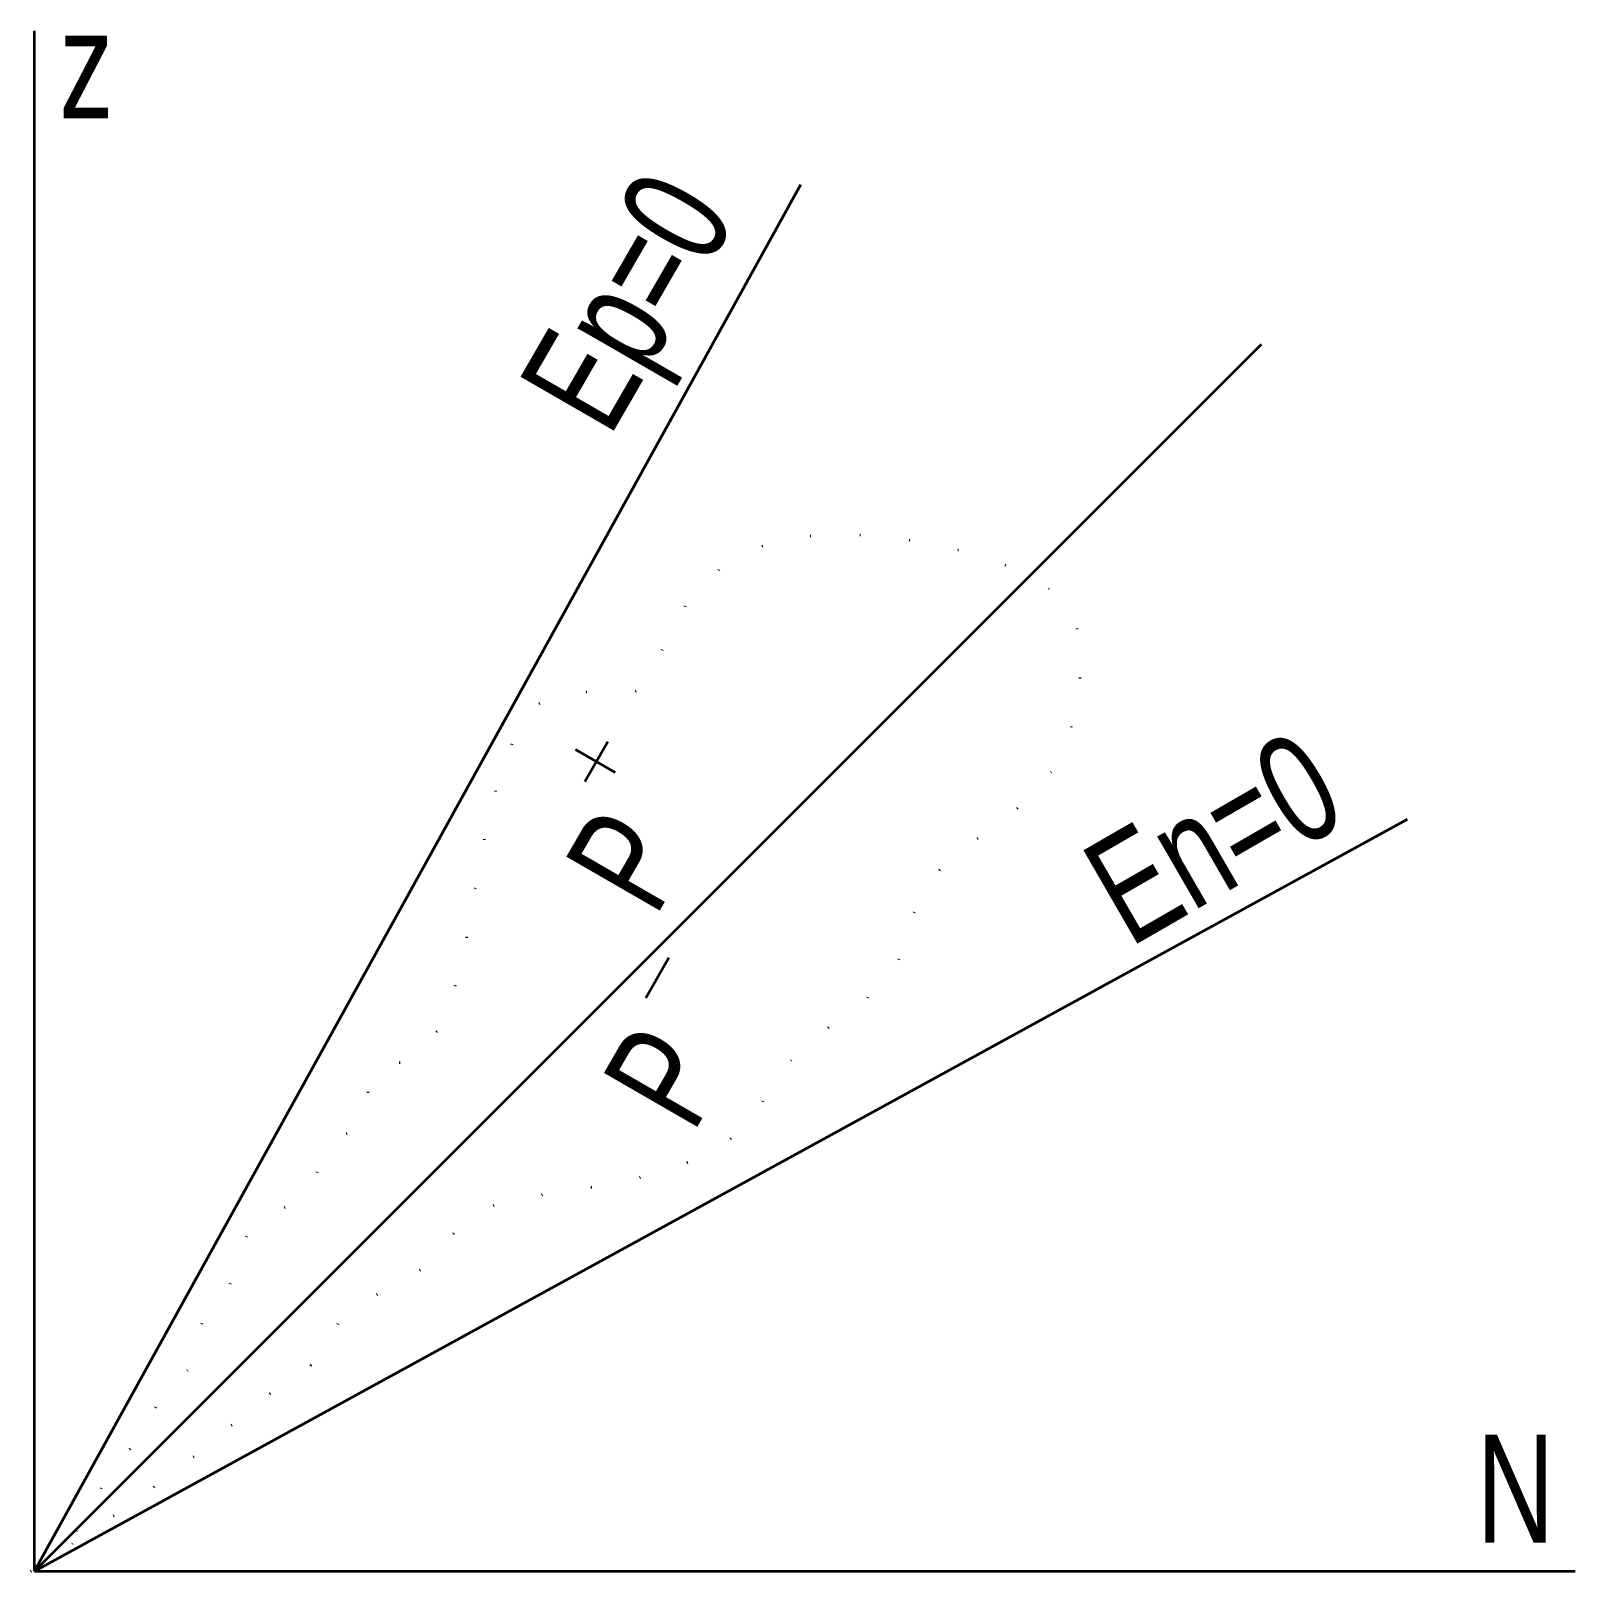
# Model space of a CAD drawing. Header units: millimetres. Extents: x 0 to 200, y 0 to 200.
import ezdxf

# ---------------------------------------------------------------- set-up
doc = ezdxf.new("R2010")
doc.units = ezdxf.units.MM
doc.linetypes.add('DOT', pattern=[6.35, 0, -6.35])
doc.layers.get('0').update_dxf_attribs({"linetype": 'CONTINUOUS', "lineweight": 0})
doc.styles.get("Standard").update_dxf_attribs({"font": 'txt', "width": 0.75})

msp = doc.modelspace()

# ---------------------------------------------------------------- linework, layer by layer
at = {"color": 7, "lineweight": 35}
for p, q in [((0, 0), (0, 200)), ((0, 0), (99.49, 180.05)), ((0, 0), (159.3, 159.3)), ((75.39, 103.68), (70.2, 106.68)), ((71.41, 102.54), (74.41, 107.74)), ((0, 0), (178.22, 97.66)), ((79.35, 74.46), (82.35, 79.66)), ((0, 0), (200, 0))]:
    msp.add_line(p, q, dxfattribs=at)
at = {"color": 7, "linetype": 'DOT', "lineweight": 35}
msp.add_open_spline([(-0.49, 0), (20.51, 13.67), (28.81, 22.95), (38.57, 27.34), (38.57, 34.18), (52.25, 38.57), (55.66, 48.34), (73.73, 49.32), (93.26, 55.18), (96.68, 67.87), (114.26, 76.66), (112.79, 90.33), (132.81, 100.59), (136.23, 115.23), (136.23, 130.37), (94.24, 138.18), (81.05, 122.07), (79.59, 110.84), (63.48, 118.16), (57.13, 90.33), (56.15, 80.57), (51.27, 64.94), (41.99, 66.41), (44.43, 58.11), (37.6, 56.15), (35.64, 46.88), (27.34, 46.88), (25.88, 35.64), (21, 33.69), (21.48, 25.88), (16.11, 24.41), (14.65, 16.6), (7.81, 13.18), (8.79, 7.81), (0.49, 0)], degree=3, dxfattribs=at)

# ---------------------------------------------------------------- texts
at = {"color": 7, "lineweight": 35, "char_height": 14, "width": 100, "attachment_point": 2}
for s, insert in [('z', (6.71, 202.64)), ('N', (192.26, 17.7))]:
    msp.add_mtext(s, dxfattribs=dict(at, insert=insert))
for s, insert, rotation in [('Ep=0', (70.8, 168.46), 60), ('En=0', (149.54, 101.32), 30), ('P', (70.8, 95.83), 60), ('P', (75.68, 67.75), 60)]:
    msp.add_mtext(s, dxfattribs=dict(at, insert=insert, rotation=rotation))

doc.saveas('drawing.dxf')
